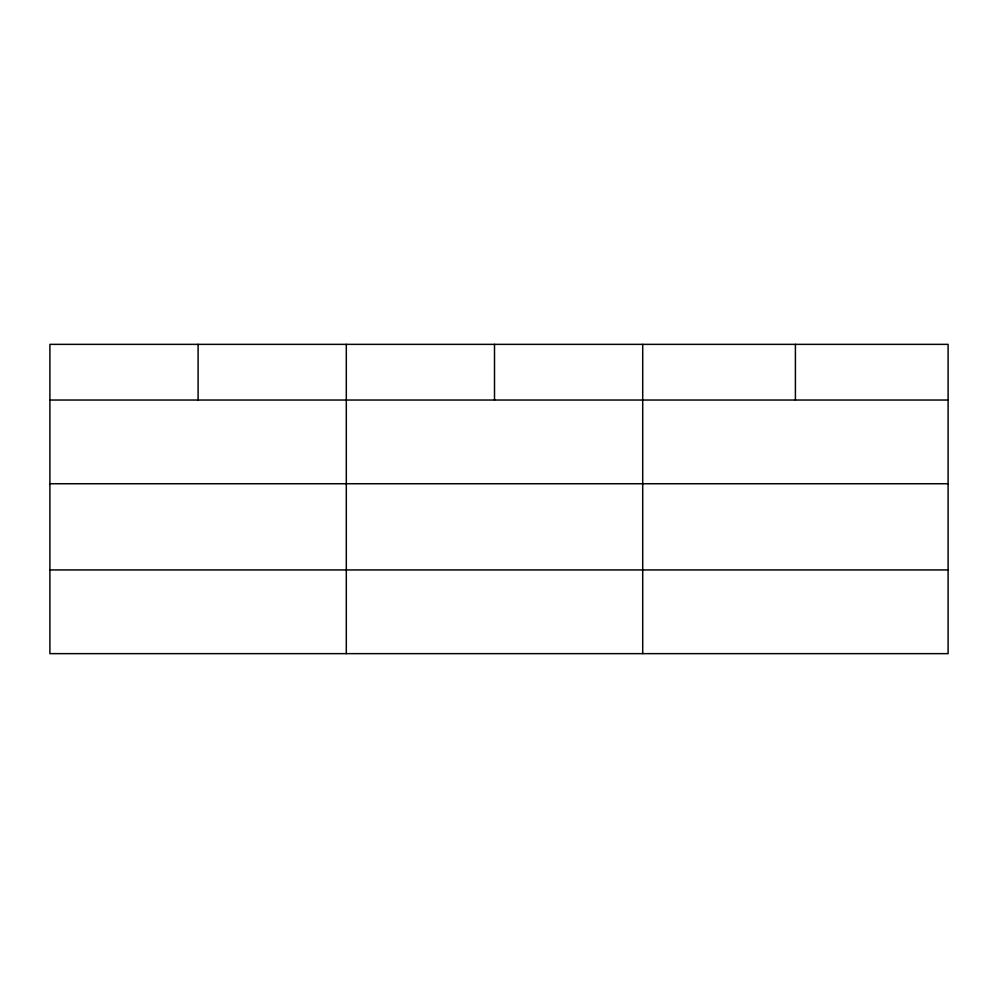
<?xml version="1.0" encoding="UTF-8"?>
<svg xmlns="http://www.w3.org/2000/svg" width="998" height="998" viewBox="0 0 998 998"><rect width="100%" height="100%" fill="white"/><g stroke="black" fill="none" stroke-linecap="round" stroke-linejoin="round"><path stroke-width="1.5" d="M948.1 483.731L948.1 344.36L49.9 344.36L49.9 653.64L948.1 653.64L948.1 483.731L49.9 483.731M49.9 400.036L948.1 400.036M49.9 569.945L948.1 569.945M795.406 344.36L795.406 400.036M642.712 344.36L642.712 653.64M494.509 344.36L494.509 400.036M346.306 344.36L346.306 653.64M198.103 344.36L198.103 400.036"/></g></svg>
